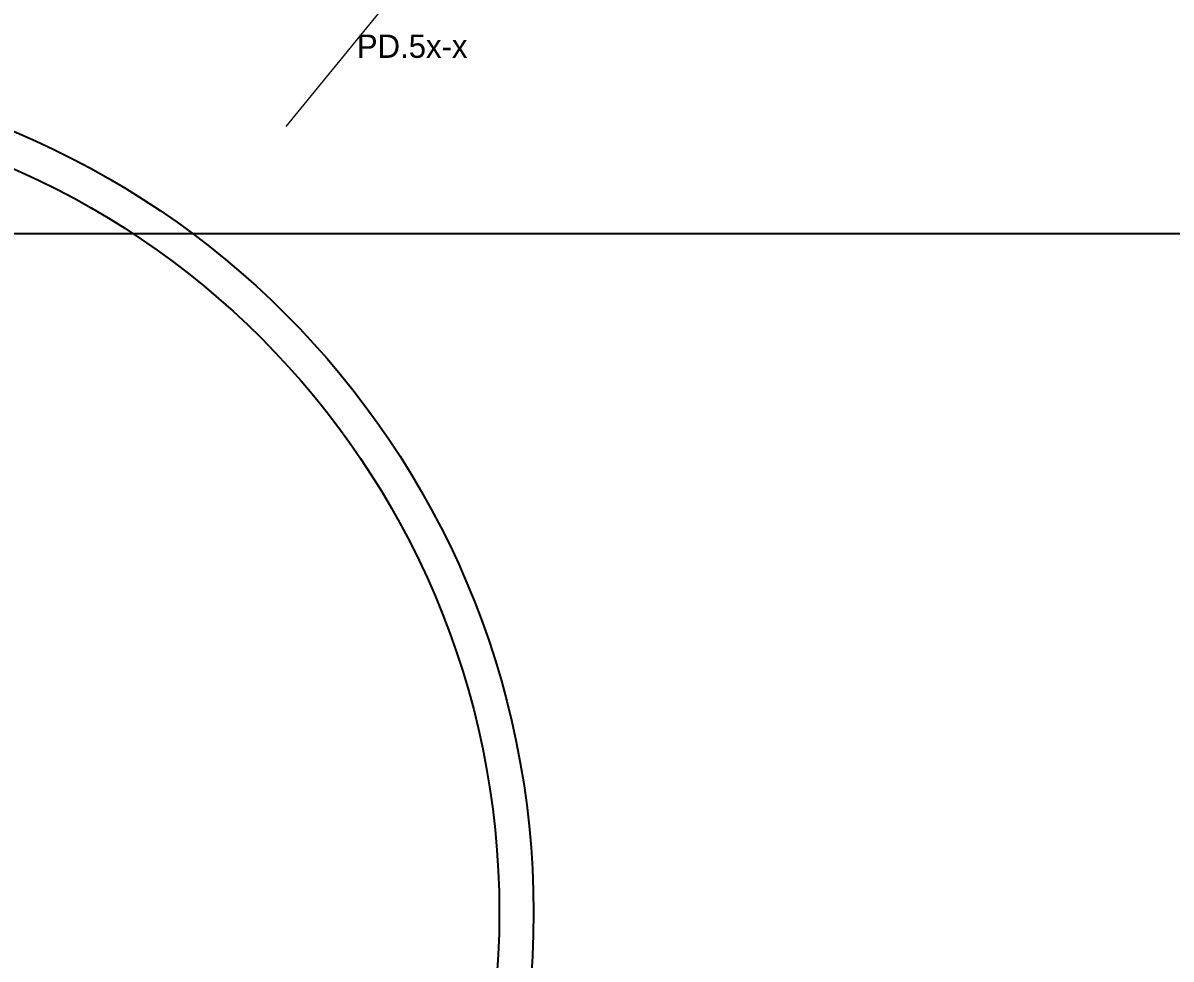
# Model space of a CAD drawing. Header units: metres. Extents: x -325 to 301, y -147 to 149.
# Drawn here: x 57.116 to 62.054, y 10.337 to 14.363 of the extents above; entities that cross this region are included whole.
import ezdxf

# ---------------------------------------------------------------- set-up
doc = ezdxf.new("R2010")
doc.units = ezdxf.units.M
doc.layers.add('-aux', color=50, linetype='Continuous', plot=False)
doc.layers.add('-AUX-TWQ', color=1, linetype='Continuous', plot=False)
doc.layers.add('1-CM', color=7, linetype='Continuous', lineweight=0)
doc.styles.add('x-llegenda materials$0$ENGRAVERS', font='TT0586M.TTF')

msp = doc.modelspace()

# ---------------------------------------------------------------- linework, layer by layer
at = {"layer": '-aux'}
msp.add_lwpolyline([(12.2345, 13.4567), (142.2345, 13.4567)], dxfattribs=at)
at = {"layer": '-AUX-TWQ'}
for radius in [3.6403, 3.4932]:
    msp.add_circle((55.6715, 10.5367), radius, dxfattribs=at)
at = {"layer": '1-CM', "color": 244, "true_color": 0x991b1e}
msp.add_lwpolyline([(58.2476, 13.9174), (61.8726, 18.3509)], dxfattribs=at)

# ---------------------------------------------------------------- texts
at = {"layer": '-aux', "insert": (58.5523, 14.3124), "char_height": 0.1, "width": 19.210099, "attachment_point": 1, "style": 'x-llegenda materials$0$ENGRAVERS'}
msp.add_mtext('PD.5x-x', dxfattribs=at)

doc.saveas('drawing.dxf')
